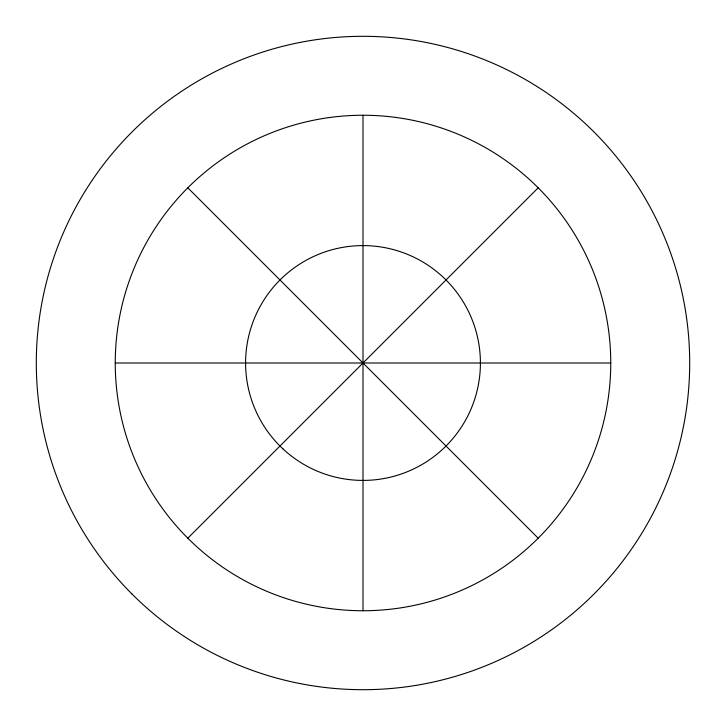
<?xml version="1.0" encoding="UTF-8"?>
<svg xmlns="http://www.w3.org/2000/svg" width="726" height="726" viewBox="0 0 726 726"><rect width="100%" height="100%" fill="white"/><g stroke="black" fill="none" stroke-linecap="round" stroke-linejoin="round"><path stroke-width="1.09" d="M187.816 538.184A247.748 247.748 0 0 1 298.876 123.692A247.748 247.748 0 0 1 602.308 427.124A247.748 247.748 0 0 1 187.816 538.184L538.184 187.816M115.252 363L610.747 363M187.816 187.816L538.184 538.184M363 115.252L363 610.747M283.149 449.076A117.412 117.412 0 0 0 477.472 389.118A117.412 117.412 0 0 0 328.379 250.815A117.412 117.412 0 0 0 283.149 449.076M131.987 594.013A326.7 326.7 0 0 0 678.565 447.552A326.7 326.7 0 0 0 278.448 47.435A326.7 326.7 0 0 0 131.987 594.013"/></g></svg>
